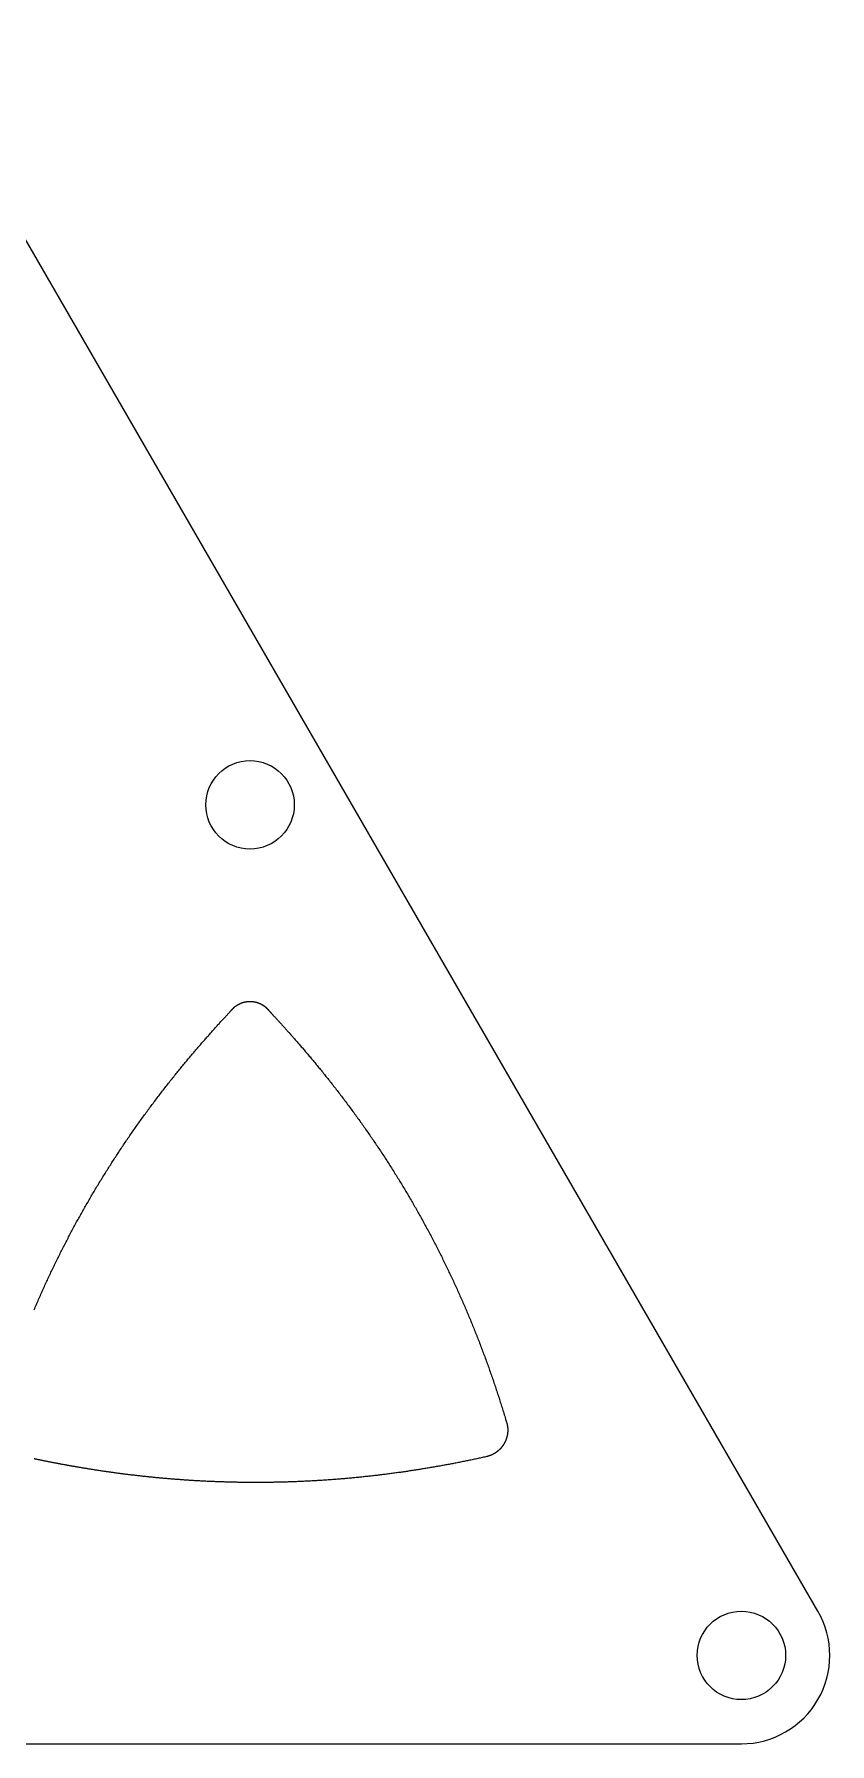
# Model space of a CAD drawing. Extents: x -3 to 136, y 0 to 121.
# Drawn here: x 109.3 to 136.3, y 0 to 58 of the extents above; entities that cross this region are included whole.
import ezdxf

# ---------------------------------------------------------------- set-up
doc = ezdxf.new("R2010")
doc.units = 0
doc.layers.get('0').update_dxf_attribs({"linetype": 'CONTINUOUS'})

msp = doc.modelspace()

# ---------------------------------------------------------------- linework, layer by layer
msp.add_lwpolyline([(69.26408, 119.9689, 0.57735027), (64.06792, 119.9689), (-2.59808, 4.5, 0.57735027), (0, 0), (133.332, 0, 0.57735027), (135.93008, 4.5)], format="xyb", close=True)
for points in [[(116.053, 24.9157, 0), (116.055, 24.9185, 0), (116.057, 24.9213, 0), (116.06, 24.924, 0), (116.062, 24.9268, 0), (116.064, 24.9295, 0), (116.067, 24.9322, 0), (116.069, 24.935, 0), (116.072, 24.9376, 0), (116.074, 24.9403, 0), (116.077, 24.943, 0), (116.079, 24.9457, 0), (116.081, 24.9483, 0), (116.084, 24.9509, 0), (116.086, 24.9536, 0), (116.089, 24.9562, 0), (116.092, 24.9588, 0), (116.094, 24.9614, 0), (116.097, 24.9639, 0), (116.099, 24.9665, 0), (116.102, 24.969, 0), (116.104, 24.9716, 0), (116.107, 24.9741, 0), (116.11, 24.9766, 0), (116.112, 24.9791, 0), (116.115, 24.9816, 0), (116.118, 24.9841, 0), (116.12, 24.9865, 0), (116.123, 24.989, 0), (116.126, 24.9914, 0), (116.128, 24.9938, 0), (116.131, 24.9962, 0), (116.134, 24.9986, 0), (116.136, 25.001, 0), (116.139, 25.0034, 0), (116.142, 25.0057, 0), (116.145, 25.0081, 0), (116.148, 25.0104, 0), (116.15, 25.0127, 0), (116.153, 25.015, 0), (116.156, 25.0173, 0), (116.159, 25.0196, 0), (116.162, 25.0219, 0), (116.164, 25.0241, 0), (116.167, 25.0263, 0), (116.17, 25.0286, 0), (116.173, 25.0308, 0), (116.176, 25.033, 0), (116.179, 25.0352, 0), (116.182, 25.0373, 0), (116.185, 25.0395, 0), (116.188, 25.0416, 0), (116.191, 25.0438, 0), (116.194, 25.0459, 0), (116.197, 25.048, 0), (116.199, 25.0501, 0), (116.202, 25.0521, 0), (116.205, 25.0542, 0), (116.208, 25.0562, 0), (116.211, 25.0583, 0), (116.215, 25.0603, 0), (116.218, 25.0623, 0), (116.221, 25.0643, 0), (116.224, 25.0663, 0), (116.227, 25.0682, 0), (116.23, 25.0702, 0), (116.233, 25.0721, 0), (116.236, 25.074, 0), (116.239, 25.0759, 0), (116.242, 25.0778, 0), (116.245, 25.0797, 0), (116.248, 25.0816, 0), (116.252, 25.0834, 0), (116.255, 25.0853, 0), (116.258, 25.0871, 0), (116.261, 25.0889, 0), (116.264, 25.0907, 0), (116.267, 25.0924, 0), (116.27, 25.0942, 0), (116.274, 25.096, 0), (116.277, 25.0977, 0), (116.28, 25.0994, 0), (116.283, 25.1011, 0), (116.286, 25.1028, 0), (116.29, 25.1045, 0), (116.293, 25.1061, 0), (116.296, 25.1078, 0), (116.299, 25.1094, 0), (116.303, 25.111, 0), (116.306, 25.1126, 0), (116.309, 25.1142, 0), (116.312, 25.1158, 0), (116.316, 25.1173, 0), (116.319, 25.1188, 0), (116.322, 25.1204, 0), (116.326, 25.1219, 0), (116.329, 25.1234, 0), (116.332, 25.1249, 0), (116.336, 25.1263, 0), (116.339, 25.1278, 0), (116.342, 25.1292, 0), (116.346, 25.1306, 0), (116.349, 25.132, 0), (116.352, 25.1334, 0), (116.356, 25.1348, 0), (116.359, 25.1362, 0), (116.362, 25.1375, 0), (116.366, 25.1388, 0), (116.369, 25.1401, 0), (116.373, 25.1414, 0), (116.376, 25.1427, 0), (116.379, 25.144, 0), (116.383, 25.1452, 0), (116.386, 25.1465, 0), (116.39, 25.1477, 0), (116.393, 25.1489, 0), (116.396, 25.1501, 0), (116.4, 25.1513, 0), (116.403, 25.1525, 0), (116.407, 25.1536, 0), (116.41, 25.1547, 0), (116.414, 25.1558, 0), (116.417, 25.1569, 0), (116.421, 25.158, 0), (116.424, 25.1591, 0), (116.428, 25.1602, 0), (116.431, 25.1612, 0), (116.435, 25.1622, 0), (116.438, 25.1632, 0), (116.442, 25.1642, 0), (116.445, 25.1652, 0), (116.449, 25.1662, 0), (116.452, 25.1671, 0), (116.456, 25.168, 0), (116.459, 25.169, 0), (116.463, 25.1699, 0), (116.466, 25.1707, 0), (116.47, 25.1716, 0), (116.473, 25.1725, 0), (116.477, 25.1733, 0), (116.48, 25.1741, 0), (116.484, 25.1749, 0), (116.487, 25.1757, 0), (116.491, 25.1765, 0), (116.495, 25.1772, 0), (116.498, 25.178, 0), (116.502, 25.1787, 0), (116.505, 25.1794, 0), (116.509, 25.1801, 0), (116.512, 25.1808, 0), (116.516, 25.1815, 0), (116.52, 25.1821, 0), (116.523, 25.1827, 0), (116.527, 25.1834, 0), (116.53, 25.184, 0), (116.534, 25.1845, 0), (116.537, 25.1851, 0), (116.541, 25.1857, 0), (116.545, 25.1862, 0), (116.548, 25.1867, 0), (116.552, 25.1872, 0), (116.555, 25.1877, 0), (116.559, 25.1882, 0), (116.563, 25.1886, 0), (116.566, 25.1891, 0), (116.57, 25.1895, 0), (116.573, 25.1899, 0), (116.577, 25.1903, 0), (116.581, 25.1907, 0), (116.584, 25.1911, 0), (116.588, 25.1914, 0), (116.591, 25.1917, 0), (116.595, 25.1921, 0), (116.599, 25.1924, 0), (116.602, 25.1926, 0), (116.606, 25.1929, 0), (116.61, 25.1932, 0), (116.613, 25.1934, 0), (116.617, 25.1936, 0), (116.62, 25.1938, 0), (116.624, 25.194, 0), (116.628, 25.1942, 0), (116.631, 25.1943, 0), (116.635, 25.1945, 0), (116.639, 25.1946, 0), (116.642, 25.1947, 0), (116.646, 25.1948, 0), (116.649, 25.1949, 0), (116.653, 25.195, 0), (116.657, 25.195, 0), (116.66, 25.195, 0), (116.664, 25.195, 0), (116.668, 25.195, 0), (116.671, 25.195, 0), (116.675, 25.195, 0), (116.678, 25.1949, 0), (116.682, 25.1949, 0), (116.686, 25.1948, 0), (116.689, 25.1947, 0), (116.693, 25.1946, 0), (116.697, 25.1945, 0), (116.7, 25.1943, 0), (116.704, 25.1942, 0), (116.708, 25.194, 0), (116.711, 25.1938, 0), (116.715, 25.1936, 0), (116.718, 25.1934, 0), (116.722, 25.1931, 0), (116.726, 25.1929, 0), (116.729, 25.1926, 0), (116.733, 25.1923, 0), (116.737, 25.192, 0), (116.74, 25.1917, 0), (116.744, 25.1913, 0), (116.747, 25.191, 0), (116.751, 25.1906, 0), (116.755, 25.1902, 0), (116.758, 25.1898, 0), (116.762, 25.1894, 0), (116.765, 25.189, 0), (116.769, 25.1886, 0), (116.773, 25.1881, 0), (116.776, 25.1876, 0), (116.78, 25.1871, 0), (116.784, 25.1866, 0), (116.787, 25.1861, 0), (116.791, 25.1855, 0), (116.794, 25.185, 0), (116.798, 25.1844, 0), (116.801, 25.1838, 0), (116.805, 25.1832, 0), (116.809, 25.1826, 0), (116.812, 25.182, 0), (116.816, 25.1813, 0), (116.819, 25.1807, 0), (116.823, 25.18, 0), (116.827, 25.1793, 0), (116.83, 25.1786, 0), (116.834, 25.1778, 0), (116.837, 25.1771, 0), (116.841, 25.1763, 0), (116.844, 25.1755, 0), (116.848, 25.1748, 0), (116.851, 25.1739, 0), (116.855, 25.1731, 0), (116.858, 25.1723, 0), (116.862, 25.1714, 0), (116.865, 25.1706, 0), (116.869, 25.1697, 0), (116.873, 25.1688, 0), (116.876, 25.1679, 0), (116.88, 25.1669, 0), (116.883, 25.166, 0), (116.887, 25.165, 0), (116.89, 25.164, 0), (116.894, 25.1631, 0), (116.897, 25.162, 0), (116.9, 25.161, 0), (116.904, 25.16, 0), (116.907, 25.1589, 0), (116.911, 25.1579, 0), (116.914, 25.1568, 0), (116.918, 25.1557, 0), (116.921, 25.1546, 0), (116.925, 25.1534, 0), (116.928, 25.1523, 0), (116.932, 25.1511, 0), (116.935, 25.1499, 0), (116.938, 25.1487, 0), (116.942, 25.1475, 0), (116.945, 25.1463, 0), (116.949, 25.1451, 0), (116.952, 25.1438, 0), (116.955, 25.1426, 0), (116.959, 25.1413, 0), (116.962, 25.14, 0), (116.966, 25.1387, 0), (116.969, 25.1373, 0), (116.972, 25.136, 0), (116.976, 25.1346, 0), (116.979, 25.1332, 0), (116.982, 25.1319, 0), (116.986, 25.1305, 0), (116.989, 25.129, 0), (116.992, 25.1276, 0), (116.996, 25.1261, 0), (116.999, 25.1247, 0), (117.002, 25.1232, 0), (117.006, 25.1217, 0), (117.009, 25.1202, 0), (117.012, 25.1187, 0), (117.016, 25.1171, 0), (117.019, 25.1156, 0), (117.022, 25.114, 0), (117.025, 25.1124, 0), (117.029, 25.1108, 0), (117.032, 25.1092, 0), (117.035, 25.1076, 0), (117.038, 25.1059, 0), (117.042, 25.1043, 0), (117.045, 25.1026, 0), (117.048, 25.1009, 0), (117.051, 25.0992, 0), (117.055, 25.0975, 0), (117.058, 25.0957, 0), (117.061, 25.094, 0), (117.064, 25.0922, 0), (117.067, 25.0904, 0), (117.07, 25.0886, 0), (117.074, 25.0868, 0), (117.077, 25.085, 0), (117.08, 25.0832, 0), (117.083, 25.0813, 0), (117.086, 25.0795, 0), (117.089, 25.0776, 0), (117.092, 25.0757, 0), (117.095, 25.0738, 0), (117.099, 25.0719, 0), (117.102, 25.0699, 0), (117.105, 25.068, 0), (117.108, 25.066, 0), (117.111, 25.0641, 0), (117.114, 25.0621, 0), (117.117, 25.0601, 0), (117.12, 25.0581, 0), (117.123, 25.056, 0), (117.126, 25.054, 0), (117.129, 25.0519, 0), (117.132, 25.0499, 0), (117.135, 25.0478, 0), (117.138, 25.0457, 0), (117.141, 25.0436, 0), (117.144, 25.0414, 0), (117.147, 25.0393, 0), (117.149, 25.0371, 0), (117.152, 25.035, 0), (117.155, 25.0328, 0), (117.158, 25.0306, 0), (117.161, 25.0284, 0), (117.164, 25.0262, 0), (117.167, 25.0239, 0), (117.17, 25.0217, 0), (117.172, 25.0194, 0), (117.175, 25.0172, 0), (117.178, 25.0149, 0), (117.181, 25.0126, 0), (117.184, 25.0103, 0), (117.186, 25.0079, 0), (117.189, 25.0056, 0), (117.192, 25.0033, 0), (117.195, 25.0009, 0), (117.197, 24.9985, 0), (117.2, 24.9961, 0), (117.203, 24.9937, 0), (117.206, 24.9913, 0), (117.208, 24.9889, 0), (117.211, 24.9864, 0), (117.214, 24.984, 0), (117.216, 24.9815, 0), (117.219, 24.979, 0), (117.221, 24.9765, 0), (117.224, 24.974, 0), (117.227, 24.9715, 0), (117.229, 24.969, 0), (117.232, 24.9664, 0), (117.234, 24.9639, 0), (117.237, 24.9613, 0), (117.24, 24.9587, 0), (117.242, 24.9561, 0), (117.245, 24.9535, 0), (117.247, 24.9509, 0), (117.25, 24.9483, 0), (117.252, 24.9456, 0), (117.255, 24.943, 0), (117.257, 24.9403, 0), (117.259, 24.9376, 0), (117.262, 24.9349, 0), (117.264, 24.9322, 0), (117.267, 24.9295, 0), (117.269, 24.9268, 0), (117.271, 24.924, 0), (117.274, 24.9213, 0), (117.276, 24.9185, 0), (117.278, 24.9157, 0)], [(109.342, 14.727, 0), (109.361, 14.7712, 0), (109.38, 14.8154, 0), (109.399, 14.8596, 0), (109.418, 14.9037, 0), (109.437, 14.9479, 0), (109.456, 14.992, 0), (109.475, 15.0361, 0), (109.495, 15.0802, 0), (109.514, 15.1243, 0), (109.533, 15.1684, 0), (109.553, 15.2125, 0), (109.572, 15.2565, 0), (109.592, 15.3006, 0), (109.612, 15.3446, 0), (109.632, 15.3886, 0), (109.651, 15.4326, 0), (109.671, 15.4765, 0), (109.691, 15.5204, 0), (109.711, 15.5643, 0), (109.731, 15.6081, 0), (109.751, 15.6518, 0), (109.772, 15.6956, 0), (109.792, 15.7393, 0), (109.812, 15.7829, 0), (109.833, 15.8265, 0), (109.853, 15.8701, 0), (109.873, 15.9137, 0), (109.894, 15.9572, 0), (109.914, 16.0006, 0), (109.935, 16.0441, 0), (109.956, 16.0875, 0), (109.977, 16.1308, 0), (109.997, 16.1741, 0), (110.018, 16.2174, 0), (110.039, 16.2606, 0), (110.06, 16.3038, 0), (110.081, 16.347, 0), (110.102, 16.3901, 0), (110.123, 16.4332, 0), (110.145, 16.4763, 0), (110.166, 16.5193, 0), (110.187, 16.5623, 0), (110.209, 16.6052, 0), (110.23, 16.6481, 0), (110.252, 16.691, 0), (110.273, 16.7338, 0), (110.295, 16.7766, 0), (110.316, 16.8194, 0), (110.338, 16.8621, 0), (110.36, 16.9048, 0), (110.382, 16.9474, 0), (110.404, 16.99, 0), (110.426, 17.0326, 0), (110.448, 17.0752, 0), (110.47, 17.1177, 0), (110.492, 17.1601, 0), (110.514, 17.2025, 0), (110.536, 17.2449, 0), (110.559, 17.2873, 0), (110.581, 17.3296, 0), (110.604, 17.3719, 0), (110.626, 17.4141, 0), (110.649, 17.4563, 0), (110.671, 17.4985, 0), (110.694, 17.5406, 0), (110.717, 17.5827, 0), (110.739, 17.6248, 0), (110.762, 17.6668, 0), (110.785, 17.7088, 0), (110.808, 17.7508, 0), (110.831, 17.7927, 0), (110.854, 17.8346, 0), (110.877, 17.8764, 0), (110.901, 17.9182, 0), (110.924, 17.96, 0), (110.947, 18.0018, 0), (110.971, 18.0435, 0), (110.994, 18.0851, 0), (111.018, 18.1268, 0), (111.041, 18.1684, 0), (111.065, 18.2099, 0), (111.088, 18.2515, 0), (111.112, 18.2929, 0), (111.136, 18.3344, 0), (111.16, 18.3758, 0), (111.184, 18.4172, 0), (111.208, 18.4586, 0), (111.232, 18.4999, 0), (111.256, 18.5412, 0), (111.28, 18.5824, 0), (111.304, 18.6236, 0), (111.328, 18.6648, 0), (111.353, 18.7059, 0), (111.377, 18.747, 0), (111.401, 18.7881, 0), (111.426, 18.8291, 0), (111.45, 18.8701, 0), (111.475, 18.9111, 0), (111.5, 18.952, 0), (111.524, 18.9929, 0), (111.549, 19.0338, 0), (111.574, 19.0746, 0), (111.599, 19.1154, 0), (111.624, 19.1562, 0), (111.649, 19.1969, 0), (111.674, 19.2376, 0), (111.699, 19.2782, 0), (111.724, 19.3188, 0), (111.75, 19.3594, 0), (111.775, 19.4, 0), (111.8, 19.4405, 0), (111.826, 19.481, 0), (111.851, 19.5214, 0), (111.877, 19.5618, 0), (111.903, 19.6022, 0), (111.928, 19.6426, 0), (111.954, 19.6829, 0), (111.98, 19.7232, 0), (112.006, 19.7634, 0), (112.032, 19.8036, 0), (112.058, 19.8438, 0), (112.084, 19.8839, 0), (112.11, 19.924, 0), (112.136, 19.9641, 0), (112.162, 20.0042, 0), (112.188, 20.0442, 0), (112.215, 20.0841, 0), (112.241, 20.1241, 0), (112.268, 20.164, 0), (112.294, 20.2039, 0), (112.321, 20.2437, 0), (112.347, 20.2835, 0), (112.374, 20.3233, 0), (112.401, 20.363, 0), (112.428, 20.4027, 0), (112.454, 20.4424, 0), (112.481, 20.4821, 0), (112.508, 20.5217, 0), (112.535, 20.5612, 0), (112.563, 20.6008, 0), (112.59, 20.6403, 0), (112.617, 20.6798, 0), (112.644, 20.7192, 0), (112.672, 20.7586, 0), (112.699, 20.798, 0), (112.727, 20.8374, 0), (112.754, 20.8767, 0), (112.782, 20.916, 0), (112.809, 20.9552, 0), (112.837, 20.9944, 0), (112.865, 21.0336, 0), (112.893, 21.0728, 0), (112.921, 21.1119, 0), (112.949, 21.151, 0), (112.977, 21.19, 0), (113.005, 21.229, 0), (113.033, 21.268, 0), (113.061, 21.307, 0), (113.089, 21.3459, 0), (113.118, 21.3848, 0), (113.146, 21.4237, 0), (113.174, 21.4625, 0), (113.203, 21.5013, 0), (113.231, 21.5401, 0), (113.26, 21.5788, 0), (113.289, 21.6175, 0), (113.318, 21.6562, 0), (113.346, 21.6948, 0), (113.375, 21.7334, 0), (113.404, 21.772, 0), (113.433, 21.8105, 0), (113.462, 21.849, 0), (113.491, 21.8875, 0), (113.52, 21.926, 0), (113.55, 21.9644, 0), (113.579, 22.0028, 0), (113.608, 22.0411, 0), (113.638, 22.0795, 0), (113.667, 22.1177, 0), (113.697, 22.156, 0), (113.726, 22.1942, 0), (113.756, 22.2324, 0), (113.786, 22.2706, 0), (113.815, 22.3087, 0), (113.845, 22.3465, 0), (113.875, 22.384, 0), (113.904, 22.4213, 0), (113.933, 22.4583, 0), (113.962, 22.4951, 0), (113.991, 22.5316, 0), (114.02, 22.5679, 0), (114.049, 22.6039, 0), (114.077, 22.6397, 0), (114.106, 22.6753, 0), (114.134, 22.7106, 0), (114.162, 22.7456, 0), (114.191, 22.7805, 0), (114.219, 22.8151, 0), (114.246, 22.8494, 0), (114.274, 22.8836, 0), (114.302, 22.9175, 0), (114.329, 22.9512, 0), (114.357, 22.9846, 0), (114.384, 23.0179, 0), (114.411, 23.0509, 0), (114.439, 23.0837, 0), (114.466, 23.1163, 0), (114.492, 23.1487, 0), (114.519, 23.1809, 0), (114.546, 23.2128, 0), (114.572, 23.2446, 0), (114.599, 23.2762, 0), (114.625, 23.3075, 0), (114.651, 23.3387, 0), (114.678, 23.3696, 0), (114.704, 23.4004, 0), (114.73, 23.431, 0), (114.755, 23.4614, 0), (114.781, 23.4916, 0), (114.807, 23.5216, 0), (114.832, 23.5514, 0), (114.858, 23.581, 0), (114.883, 23.6105, 0), (114.908, 23.6398, 0), (114.934, 23.6689, 0), (114.959, 23.6979, 0), (114.984, 23.7266, 0), (115.008, 23.7552, 0), (115.033, 23.7837, 0), (115.058, 23.8119, 0), (115.082, 23.84, 0), (115.107, 23.868, 0), (115.131, 23.8958, 0), (115.156, 23.9234, 0), (115.18, 23.9509, 0), (115.204, 23.9782, 0), (115.228, 24.0054, 0), (115.252, 24.0324, 0), (115.276, 24.0593, 0), (115.3, 24.0861, 0), (115.323, 24.1127, 0), (115.347, 24.1392, 0), (115.371, 24.1655, 0), (115.394, 24.1917, 0), (115.418, 24.2178, 0), (115.441, 24.2437, 0), (115.464, 24.2695, 0), (115.487, 24.2952, 0), (115.51, 24.3207, 0), (115.533, 24.3462, 0), (115.556, 24.3715, 0), (115.579, 24.3967, 0), (115.602, 24.4218, 0), (115.625, 24.4468, 0), (115.647, 24.4716, 0), (115.67, 24.4964, 0), (115.692, 24.521, 0), (115.715, 24.5456, 0), (115.737, 24.57, 0), (115.759, 24.5942, 0), (115.781, 24.6177, 0), (115.802, 24.6405, 0), (115.822, 24.6627, 0), (115.842, 24.6843, 0), (115.861, 24.7051, 0), (115.879, 24.7251, 0), (115.897, 24.7444, 0), (115.914, 24.7628, 0), (115.93, 24.7804, 0), (115.945, 24.7972, 0), (115.96, 24.813, 0), (115.974, 24.8279, 0), (115.986, 24.8419, 0), (115.998, 24.8549, 0), (116.009, 24.8669, 0), (116.019, 24.8778, 0), (116.028, 24.8876, 0), (116.036, 24.8964, 0), (116.042, 24.904, 0), (116.048, 24.9105, 0), (116.053, 24.9157, 0)], [(117.278, 24.9157, 0), (117.281, 24.9127, 0), (117.284, 24.9093, 0), (117.287, 24.9055, 0), (117.291, 24.9014, 0), (117.295, 24.8969, 0), (117.299, 24.892, 0), (117.304, 24.8868, 0), (117.309, 24.8812, 0), (117.314, 24.8753, 0), (117.32, 24.869, 0), (117.326, 24.8624, 0), (117.333, 24.8554, 0), (117.339, 24.8481, 0), (117.346, 24.8405, 0), (117.354, 24.8324, 0), (117.361, 24.8241, 0), (117.37, 24.8154, 0), (117.378, 24.8063, 0), (117.387, 24.7969, 0), (117.396, 24.7872, 0), (117.405, 24.7771, 0), (117.415, 24.7667, 0), (117.424, 24.756, 0), (117.435, 24.7449, 0), (117.445, 24.7335, 0), (117.456, 24.7218, 0), (117.467, 24.7097, 0), (117.479, 24.6973, 0), (117.49, 24.6846, 0), (117.503, 24.6715, 0), (117.515, 24.6581, 0), (117.527, 24.6444, 0), (117.54, 24.6304, 0), (117.554, 24.616, 0), (117.567, 24.6014, 0), (117.581, 24.5864, 0), (117.595, 24.5711, 0), (117.609, 24.5554, 0), (117.624, 24.5395, 0), (117.639, 24.5233, 0), (117.654, 24.5067, 0), (117.669, 24.4898, 0), (117.685, 24.4726, 0), (117.701, 24.4551, 0), (117.717, 24.4373, 0), (117.733, 24.4192, 0), (117.75, 24.4008, 0), (117.767, 24.3821, 0), (117.784, 24.3631, 0), (117.802, 24.3438, 0), (117.819, 24.3242, 0), (117.837, 24.3042, 0), (117.855, 24.284, 0), (117.874, 24.2635, 0), (117.892, 24.2427, 0), (117.911, 24.2216, 0), (117.93, 24.2002, 0), (117.95, 24.1786, 0), (117.969, 24.1566, 0), (117.989, 24.1344, 0), (118.009, 24.1118, 0), (118.029, 24.089, 0), (118.05, 24.0659, 0), (118.071, 24.0425, 0), (118.091, 24.0188, 0), (118.113, 23.9949, 0), (118.134, 23.9706, 0), (118.155, 23.9461, 0), (118.177, 23.9214, 0), (118.199, 23.8963, 0), (118.221, 23.871, 0), (118.243, 23.8454, 0), (118.266, 23.8195, 0), (118.289, 23.7934, 0), (118.312, 23.7669, 0), (118.335, 23.7403, 0), (118.358, 23.7133, 0), (118.381, 23.6861, 0), (118.405, 23.6587, 0), (118.429, 23.6309, 0), (118.453, 23.6029, 0), (118.477, 23.5747, 0), (118.501, 23.5462, 0), (118.526, 23.5174, 0), (118.55, 23.4884, 0), (118.575, 23.4591, 0), (118.6, 23.4296, 0), (118.625, 23.3998, 0), (118.651, 23.3698, 0), (118.676, 23.3395, 0), (118.702, 23.309, 0), (118.728, 23.2782, 0), (118.754, 23.2472, 0), (118.78, 23.216, 0), (118.806, 23.1845, 0), (118.832, 23.1527, 0), (118.859, 23.1207, 0), (118.885, 23.0885, 0), (118.912, 23.0561, 0), (118.939, 23.0234, 0), (118.966, 22.9905, 0), (118.993, 22.9573, 0), (119.021, 22.9239, 0), (119.048, 22.8903, 0), (119.076, 22.8565, 0), (119.103, 22.8224, 0), (119.131, 22.7881, 0), (119.159, 22.7536, 0), (119.187, 22.7188, 0), (119.215, 22.6838, 0), (119.243, 22.6487, 0), (119.272, 22.6132, 0), (119.3, 22.5776, 0), (119.328, 22.5418, 0), (119.357, 22.5057, 0), (119.386, 22.4694, 0), (119.415, 22.4329, 0), (119.444, 22.3962, 0), (119.473, 22.3593, 0), (119.502, 22.3222, 0), (119.531, 22.2849, 0), (119.56, 22.2473, 0), (119.589, 22.2096, 0), (119.619, 22.1716, 0), (119.648, 22.1335, 0), (119.678, 22.0951, 0), (119.707, 22.0566, 0), (119.737, 22.0178, 0), (119.767, 21.9789, 0), (119.797, 21.9397, 0), (119.827, 21.9004, 0), (119.856, 21.8609, 0), (119.886, 21.8212, 0), (119.916, 21.7815, 0), (119.946, 21.7418, 0), (119.976, 21.702, 0), (120.006, 21.6623, 0), (120.035, 21.6224, 0), (120.065, 21.5826, 0), (120.094, 21.5427, 0), (120.124, 21.5028, 0), (120.153, 21.4628, 0), (120.182, 21.4228, 0), (120.212, 21.3828, 0), (120.241, 21.3427, 0), (120.27, 21.3026, 0), (120.299, 21.2625, 0), (120.328, 21.2224, 0), (120.357, 21.1822, 0), (120.386, 21.1419, 0), (120.415, 21.1017, 0), (120.443, 21.0614, 0), (120.472, 21.021, 0), (120.501, 20.9807, 0), (120.529, 20.9403, 0), (120.558, 20.8998, 0), (120.586, 20.8594, 0), (120.614, 20.8189, 0), (120.643, 20.7783, 0), (120.671, 20.7378, 0), (120.699, 20.6971, 0), (120.727, 20.6565, 0), (120.755, 20.6158, 0), (120.783, 20.5751, 0), (120.811, 20.5344, 0), (120.839, 20.4936, 0), (120.867, 20.4528, 0), (120.895, 20.4119, 0), (120.922, 20.371, 0), (120.95, 20.3301, 0), (120.977, 20.2892, 0), (121.005, 20.2482, 0), (121.032, 20.2071, 0), (121.06, 20.1661, 0), (121.087, 20.125, 0), (121.114, 20.0839, 0), (121.141, 20.0427, 0), (121.168, 20.0015, 0), (121.195, 19.9603, 0), (121.222, 19.919, 0), (121.249, 19.8777, 0), (121.276, 19.8363, 0), (121.303, 19.795, 0), (121.33, 19.7536, 0), (121.356, 19.7121, 0), (121.383, 19.6706, 0), (121.409, 19.6291, 0), (121.436, 19.5875, 0), (121.462, 19.546, 0), (121.489, 19.5043, 0), (121.515, 19.4627, 0), (121.541, 19.421, 0), (121.567, 19.3792, 0), (121.593, 19.3375, 0), (121.619, 19.2957, 0), (121.645, 19.2538, 0), (121.671, 19.212, 0), (121.697, 19.17, 0), (121.723, 19.1281, 0), (121.749, 19.0861, 0), (121.774, 19.0441, 0), (121.8, 19.002, 0), (121.825, 18.96, 0), (121.851, 18.9178, 0), (121.876, 18.8757, 0), (121.902, 18.8335, 0), (121.927, 18.7912, 0), (121.952, 18.749, 0), (121.977, 18.7067, 0), (122.002, 18.6643, 0), (122.027, 18.6219, 0), (122.052, 18.5795, 0), (122.077, 18.5371, 0), (122.102, 18.4946, 0), (122.127, 18.452, 0), (122.152, 18.4095, 0), (122.176, 18.3669, 0), (122.201, 18.3243, 0), (122.225, 18.2816, 0), (122.25, 18.2389, 0), (122.274, 18.1961, 0), (122.299, 18.1533, 0), (122.323, 18.1105, 0), (122.347, 18.0677, 0), (122.371, 18.0248, 0), (122.395, 17.9819, 0), (122.42, 17.9389, 0), (122.443, 17.8959, 0), (122.467, 17.8529, 0), (122.491, 17.8098, 0), (122.515, 17.7667, 0), (122.539, 17.7235, 0), (122.562, 17.6803, 0), (122.586, 17.6371, 0), (122.61, 17.5938, 0), (122.633, 17.5505, 0), (122.656, 17.5072, 0), (122.68, 17.4638, 0), (122.703, 17.4204, 0), (122.726, 17.377, 0), (122.749, 17.3335, 0), (122.773, 17.29, 0), (122.796, 17.2464, 0), (122.819, 17.2028, 0), (122.841, 17.1592, 0), (122.864, 17.1155, 0), (122.887, 17.0718, 0), (122.91, 17.0281, 0), (122.932, 16.9843, 0), (122.955, 16.9405, 0), (122.978, 16.8966, 0), (123, 16.8527, 0), (123.023, 16.8088, 0), (123.045, 16.7648, 0), (123.067, 16.7208, 0), (123.089, 16.6767, 0), (123.112, 16.6327, 0), (123.134, 16.5885, 0), (123.156, 16.5444, 0), (123.178, 16.5002, 0), (123.2, 16.4559, 0), (123.221, 16.4117, 0), (123.243, 16.3673, 0), (123.265, 16.323, 0), (123.287, 16.2786, 0), (123.308, 16.2342, 0), (123.33, 16.1897, 0), (123.351, 16.1452, 0), (123.373, 16.1007, 0), (123.394, 16.0561, 0), (123.415, 16.0115, 0), (123.437, 15.9668, 0), (123.458, 15.9221, 0), (123.479, 15.8774, 0), (123.5, 15.8326, 0), (123.521, 15.7878, 0), (123.542, 15.7429, 0), (123.563, 15.6981, 0), (123.584, 15.6531, 0), (123.604, 15.6082, 0), (123.625, 15.5632, 0), (123.646, 15.5181, 0), (123.666, 15.473, 0), (123.687, 15.4279, 0), (123.707, 15.3828, 0), (123.727, 15.3376, 0), (123.748, 15.2923, 0), (123.768, 15.2471, 0), (123.788, 15.2018, 0), (123.808, 15.1566, 0), (123.828, 15.1112, 0), (123.848, 15.0659, 0), (123.868, 15.0206, 0), (123.888, 14.9752, 0), (123.908, 14.9298, 0), (123.927, 14.8844, 0), (123.947, 14.839, 0), (123.967, 14.7935, 0), (123.986, 14.748, 0), (124.005, 14.7025, 0), (124.025, 14.657, 0), (124.044, 14.6115, 0), (124.063, 14.5659, 0), (124.082, 14.5203, 0), (124.101, 14.4747, 0), (124.12, 14.429, 0), (124.139, 14.3834, 0), (124.158, 14.3377, 0), (124.177, 14.292, 0), (124.196, 14.2462, 0), (124.214, 14.2005, 0), (124.233, 14.1547, 0), (124.252, 14.1089, 0), (124.27, 14.063, 0), (124.288, 14.0171, 0), (124.307, 13.9713, 0), (124.325, 13.9253, 0), (124.343, 13.8794, 0), (124.361, 13.8334, 0), (124.379, 13.7874, 0), (124.397, 13.7414, 0), (124.415, 13.6953, 0), (124.433, 13.6493, 0), (124.451, 13.6031, 0), (124.469, 13.557, 0), (124.487, 13.5108, 0), (124.504, 13.4647, 0), (124.522, 13.4184, 0), (124.539, 13.3722, 0), (124.557, 13.3259, 0), (124.574, 13.2796, 0), (124.591, 13.2333, 0), (124.609, 13.1869, 0), (124.626, 13.1405, 0), (124.643, 13.0941, 0), (124.66, 13.0476, 0), (124.677, 13.0011, 0), (124.694, 12.9546, 0), (124.711, 12.9081, 0), (124.727, 12.8615, 0), (124.744, 12.8149, 0), (124.761, 12.7682, 0), (124.777, 12.7216, 0), (124.794, 12.6749, 0), (124.81, 12.6281, 0), (124.827, 12.5814, 0), (124.843, 12.5346, 0), (124.86, 12.4877, 0), (124.876, 12.4409, 0), (124.892, 12.394, 0), (124.908, 12.3471, 0), (124.924, 12.3001, 0), (124.94, 12.2531, 0), (124.956, 12.2061, 0), (124.972, 12.159, 0), (124.988, 12.1119, 0), (125.004, 12.0648, 0), (125.019, 12.0176, 0), (125.035, 11.9704, 0), (125.05, 11.9232, 0), (125.066, 11.8762, 0), (125.081, 11.8293, 0), (125.096, 11.7826, 0), (125.112, 11.7359, 0), (125.127, 11.6893, 0), (125.142, 11.6427, 0), (125.156, 11.596, 0), (125.171, 11.5493, 0), (125.186, 11.5024, 0), (125.201, 11.4554, 0), (125.216, 11.4082, 0), (125.231, 11.3607, 0), (125.245, 11.313, 0), (125.26, 11.265, 0), (125.275, 11.2166, 0), (125.29, 11.1678, 0), (125.305, 11.1186, 0), (125.32, 11.0689, 0), (125.335, 11.0215, 0), (125.347, 10.98, 0), (125.358, 10.9451, 0), (125.366, 10.9173, 0), (125.372, 10.8972, 0)], [(125.372, 10.8972, 0), (125.373, 10.8935, 0), (125.374, 10.8898, 0), (125.375, 10.886, 0), (125.376, 10.8823, 0), (125.377, 10.8786, 0), (125.379, 10.8748, 0), (125.38, 10.8711, 0), (125.381, 10.8673, 0), (125.382, 10.8635, 0), (125.382, 10.8598, 0), (125.383, 10.856, 0), (125.384, 10.8522, 0), (125.385, 10.8484, 0), (125.386, 10.8446, 0), (125.387, 10.8409, 0), (125.388, 10.8371, 0), (125.389, 10.8333, 0), (125.39, 10.8295, 0), (125.39, 10.8257, 0), (125.391, 10.8218, 0), (125.392, 10.818, 0), (125.393, 10.8142, 0), (125.393, 10.8104, 0), (125.394, 10.8066, 0), (125.395, 10.8028, 0), (125.395, 10.7989, 0), (125.396, 10.7951, 0), (125.397, 10.7913, 0), (125.397, 10.7874, 0), (125.398, 10.7836, 0), (125.399, 10.7797, 0), (125.399, 10.7759, 0), (125.4, 10.772, 0), (125.4, 10.7682, 0), (125.401, 10.7643, 0), (125.401, 10.7605, 0), (125.402, 10.7566, 0), (125.402, 10.7527, 0), (125.403, 10.7489, 0), (125.403, 10.745, 0), (125.404, 10.7411, 0), (125.404, 10.7373, 0), (125.404, 10.7334, 0), (125.405, 10.7295, 0), (125.405, 10.7257, 0), (125.405, 10.7218, 0), (125.406, 10.7179, 0), (125.406, 10.714, 0), (125.406, 10.7101, 0), (125.407, 10.7062, 0), (125.407, 10.7024, 0), (125.407, 10.6985, 0), (125.407, 10.6946, 0), (125.407, 10.6907, 0), (125.408, 10.6868, 0), (125.408, 10.6829, 0), (125.408, 10.679, 0), (125.408, 10.6751, 0), (125.408, 10.6712, 0), (125.408, 10.6673, 0), (125.408, 10.6635, 0), (125.408, 10.6596, 0), (125.408, 10.6557, 0), (125.408, 10.6518, 0), (125.408, 10.6479, 0), (125.408, 10.644, 0), (125.408, 10.6401, 0), (125.408, 10.6362, 0), (125.408, 10.6323, 0), (125.408, 10.6284, 0), (125.408, 10.6245, 0), (125.408, 10.6206, 0), (125.408, 10.6168, 0), (125.408, 10.6129, 0), (125.408, 10.609, 0), (125.407, 10.6051, 0), (125.407, 10.6012, 0), (125.407, 10.5973, 0), (125.407, 10.5934, 0), (125.406, 10.5896, 0), (125.406, 10.5857, 0), (125.406, 10.5818, 0), (125.406, 10.5779, 0), (125.405, 10.574, 0), (125.405, 10.5702, 0), (125.405, 10.5663, 0), (125.404, 10.5624, 0), (125.404, 10.5585, 0), (125.403, 10.5547, 0), (125.403, 10.5508, 0), (125.403, 10.5469, 0), (125.402, 10.5431, 0), (125.402, 10.5392, 0), (125.401, 10.5353, 0), (125.401, 10.5315, 0), (125.4, 10.5276, 0), (125.4, 10.5238, 0), (125.399, 10.5199, 0), (125.399, 10.516, 0), (125.398, 10.5122, 0), (125.397, 10.5083, 0), (125.397, 10.5045, 0), (125.396, 10.5007, 0), (125.396, 10.4968, 0), (125.395, 10.493, 0), (125.394, 10.4891, 0), (125.394, 10.4853, 0), (125.393, 10.4815, 0), (125.392, 10.4777, 0), (125.391, 10.4738, 0), (125.391, 10.47, 0), (125.39, 10.4662, 0), (125.389, 10.4624, 0), (125.388, 10.4586, 0), (125.387, 10.4548, 0), (125.387, 10.451, 0), (125.386, 10.4472, 0), (125.385, 10.4434, 0), (125.384, 10.4396, 0), (125.383, 10.4358, 0), (125.382, 10.432, 0), (125.381, 10.4282, 0), (125.38, 10.4245, 0), (125.379, 10.4207, 0), (125.378, 10.4169, 0), (125.377, 10.4132, 0), (125.376, 10.4094, 0), (125.375, 10.4057, 0), (125.374, 10.4019, 0), (125.373, 10.3982, 0), (125.372, 10.3944, 0), (125.371, 10.3907, 0), (125.37, 10.387, 0), (125.369, 10.3832, 0), (125.368, 10.3795, 0), (125.366, 10.3758, 0), (125.365, 10.3721, 0), (125.364, 10.3684, 0), (125.363, 10.3647, 0), (125.362, 10.361, 0), (125.36, 10.3573, 0), (125.359, 10.3536, 0), (125.358, 10.35, 0), (125.357, 10.3463, 0), (125.355, 10.3426, 0), (125.354, 10.339, 0), (125.353, 10.3353, 0), (125.351, 10.3317, 0), (125.35, 10.328, 0), (125.349, 10.3244, 0), (125.347, 10.3207, 0), (125.346, 10.3171, 0), (125.345, 10.3135, 0), (125.343, 10.3099, 0), (125.342, 10.3063, 0), (125.34, 10.3027, 0), (125.339, 10.2991, 0), (125.337, 10.2955, 0), (125.336, 10.2919, 0), (125.334, 10.2883, 0), (125.333, 10.2847, 0), (125.331, 10.2812, 0), (125.33, 10.2776, 0), (125.328, 10.2741, 0), (125.326, 10.2705, 0), (125.325, 10.267, 0), (125.323, 10.2634, 0), (125.322, 10.2599, 0), (125.32, 10.2564, 0), (125.318, 10.2529, 0), (125.317, 10.2494, 0), (125.315, 10.2458, 0), (125.313, 10.2424, 0), (125.311, 10.2389, 0), (125.31, 10.2354, 0), (125.308, 10.2319, 0), (125.306, 10.2284, 0), (125.304, 10.225, 0), (125.303, 10.2215, 0), (125.301, 10.2181, 0), (125.299, 10.2146, 0), (125.297, 10.2112, 0), (125.295, 10.2078, 0), (125.294, 10.2044, 0), (125.292, 10.201, 0), (125.29, 10.1976, 0), (125.288, 10.1942, 0), (125.286, 10.1908, 0), (125.284, 10.1874, 0), (125.282, 10.184, 0), (125.28, 10.1807, 0), (125.278, 10.1773, 0), (125.276, 10.174, 0), (125.274, 10.1706, 0), (125.272, 10.1673, 0), (125.27, 10.164, 0), (125.268, 10.1607, 0), (125.266, 10.1573, 0), (125.264, 10.154, 0), (125.262, 10.1508, 0), (125.26, 10.1475, 0), (125.258, 10.1442, 0), (125.255, 10.1409, 0), (125.253, 10.1377, 0), (125.251, 10.1344, 0), (125.249, 10.1312, 0), (125.247, 10.1279, 0), (125.245, 10.1247, 0), (125.242, 10.1215, 0), (125.24, 10.1183, 0), (125.238, 10.1151, 0), (125.236, 10.1119, 0), (125.233, 10.1088, 0), (125.231, 10.1056, 0), (125.229, 10.1024, 0), (125.227, 10.0993, 0), (125.224, 10.0962, 0), (125.222, 10.093, 0), (125.22, 10.0899, 0), (125.217, 10.0868, 0), (125.215, 10.0837, 0), (125.213, 10.0806, 0), (125.21, 10.0775, 0), (125.208, 10.0745, 0), (125.205, 10.0714, 0), (125.203, 10.0684, 0), (125.201, 10.0653, 0), (125.198, 10.0623, 0), (125.196, 10.0593, 0), (125.193, 10.0563, 0), (125.191, 10.0533, 0), (125.188, 10.0503, 0), (125.186, 10.0474, 0), (125.183, 10.0444, 0), (125.181, 10.0414, 0), (125.178, 10.0385, 0), (125.176, 10.0356, 0), (125.173, 10.0326, 0), (125.17, 10.0297, 0), (125.168, 10.0268, 0), (125.165, 10.0239, 0), (125.163, 10.0211, 0), (125.16, 10.0182, 0), (125.157, 10.0154, 0), (125.155, 10.0125, 0), (125.152, 10.0097, 0), (125.149, 10.0069, 0), (125.147, 10.004, 0), (125.144, 10.0012, 0), (125.141, 9.99846, 0), (125.139, 9.99568, 0), (125.136, 9.99291, 0), (125.133, 9.99016, 0), (125.13, 9.98742, 0), (125.128, 9.98469, 0), (125.125, 9.98197, 0), (125.122, 9.97926, 0), (125.119, 9.97656, 0), (125.116, 9.97388, 0), (125.114, 9.97121, 0), (125.111, 9.96854, 0), (125.108, 9.9659, 0), (125.105, 9.96326, 0), (125.102, 9.96063, 0), (125.099, 9.95802, 0), (125.096, 9.95542, 0), (125.094, 9.95283, 0), (125.091, 9.95025, 0), (125.088, 9.94768, 0), (125.085, 9.94513, 0), (125.082, 9.94259, 0), (125.079, 9.94006, 0), (125.076, 9.93754, 0), (125.073, 9.93504, 0), (125.07, 9.93255, 0), (125.067, 9.93007, 0), (125.064, 9.9276, 0), (125.061, 9.92515, 0), (125.058, 9.9227, 0), (125.055, 9.92027, 0), (125.052, 9.91786, 0), (125.049, 9.91545, 0), (125.046, 9.91306, 0), (125.043, 9.91068, 0), (125.04, 9.90832, 0), (125.036, 9.90597, 0), (125.033, 9.90363, 0), (125.03, 9.9013, 0), (125.027, 9.89899, 0), (125.024, 9.89668, 0), (125.021, 9.8944, 0), (125.018, 9.89212, 0), (125.014, 9.88986, 0), (125.011, 9.88761, 0), (125.008, 9.88538, 0), (125.005, 9.88316, 0), (125.002, 9.88095, 0), (124.998, 9.87875, 0), (124.995, 9.87657, 0), (124.992, 9.87441, 0), (124.989, 9.87225, 0), (124.985, 9.87011, 0), (124.982, 9.86799, 0), (124.979, 9.86588, 0), (124.976, 9.86378, 0), (124.972, 9.8617, 0), (124.969, 9.85964, 0), (124.966, 9.85758, 0), (124.962, 9.85555, 0), (124.959, 9.85352, 0), (124.956, 9.85151, 0), (124.952, 9.84952, 0), (124.949, 9.84754, 0), (124.946, 9.84557, 0), (124.942, 9.84362, 0), (124.939, 9.84169, 0), (124.936, 9.83976, 0), (124.932, 9.83786, 0), (124.929, 9.83597, 0), (124.925, 9.83409, 0), (124.922, 9.83223, 0), (124.919, 9.83038, 0), (124.915, 9.82855, 0), (124.912, 9.82673, 0), (124.908, 9.82493, 0), (124.905, 9.82314, 0), (124.901, 9.82137, 0), (124.898, 9.81962, 0), (124.895, 9.81788, 0), (124.891, 9.81615, 0), (124.888, 9.81444, 0), (124.884, 9.81275, 0), (124.881, 9.81107, 0), (124.877, 9.8094, 0), (124.874, 9.80776, 0), (124.87, 9.80612, 0), (124.866, 9.80451, 0), (124.863, 9.80291, 0), (124.859, 9.80132, 0), (124.856, 9.79975, 0), (124.852, 9.7982, 0), (124.849, 9.79666, 0), (124.845, 9.79514, 0), (124.842, 9.79363, 0), (124.838, 9.79214, 0), (124.834, 9.79067, 0), (124.831, 9.78921, 0), (124.827, 9.78777, 0), (124.824, 9.78634, 0), (124.82, 9.78493, 0), (124.816, 9.78354, 0), (124.813, 9.78216, 0), (124.809, 9.7808, 0), (124.805, 9.77945, 0), (124.802, 9.77813, 0), (124.798, 9.77681, 0), (124.795, 9.77552, 0), (124.791, 9.77424, 0), (124.787, 9.77298, 0), (124.784, 9.77173, 0), (124.78, 9.7705, 0), (124.776, 9.76929, 0), (124.772, 9.7681, 0), (124.769, 9.76692, 0), (124.765, 9.76575, 0), (124.761, 9.76461, 0), (124.758, 9.76348, 0), (124.754, 9.76237, 0), (124.75, 9.76128, 0), (124.746, 9.7602, 0), (124.743, 9.75914, 0), (124.739, 9.7581, 0), (124.735, 9.75707, 0), (124.731, 9.75606, 0), (124.728, 9.75507, 0), (124.724, 9.7541, 0), (124.72, 9.75314, 0), (124.716, 9.7522, 0), (124.713, 9.75128, 0), (124.709, 9.75037, 0), (124.705, 9.74949, 0), (124.701, 9.74862, 0), (124.698, 9.74776, 0)], [(124.698, 9.74776, 0), (124.629, 9.73244, 0), (124.589, 9.72374, 0), (124.55, 9.71518, 0), (124.511, 9.70666, 0), (124.472, 9.69815, 0), (124.433, 9.68967, 0), (124.394, 9.68125, 0), (124.355, 9.67287, 0), (124.316, 9.66454, 0), (124.277, 9.65626, 0), (124.238, 9.64802, 0), (124.199, 9.63981, 0), (124.16, 9.63165, 0), (124.121, 9.62353, 0), (124.082, 9.61544, 0), (124.043, 9.60739, 0), (124.004, 9.59938, 0), (123.965, 9.59141, 0), (123.926, 9.58348, 0), (123.886, 9.5756, 0), (123.847, 9.56776, 0), (123.808, 9.55996, 0), (123.769, 9.5522, 0), (123.73, 9.54449, 0), (123.691, 9.53681, 0), (123.652, 9.52918, 0), (123.613, 9.52159, 0), (123.573, 9.51405, 0), (123.534, 9.50654, 0), (123.495, 9.49908, 0), (123.456, 9.49166, 0), (123.417, 9.48428, 0), (123.378, 9.47695, 0), (123.338, 9.46965, 0), (123.299, 9.4624, 0), (123.26, 9.45519, 0), (123.221, 9.44803, 0), (123.182, 9.4409, 0), (123.142, 9.43382, 0), (123.103, 9.42678, 0), (123.064, 9.41978, 0), (123.025, 9.41283, 0), (122.985, 9.40592, 0), (122.946, 9.39904, 0), (122.907, 9.39222, 0), (122.868, 9.38543, 0), (122.828, 9.37869, 0), (122.789, 9.37198, 0), (122.75, 9.36532, 0), (122.71, 9.35871, 0), (122.671, 9.35213, 0), (122.632, 9.3456, 0), (122.592, 9.33911, 0), (122.553, 9.33266, 0), (122.514, 9.32626, 0), (122.474, 9.3199, 0), (122.435, 9.31358, 0), (122.396, 9.30731, 0), (122.356, 9.30108, 0), (122.317, 9.2949, 0), (122.277, 9.28876, 0), (122.238, 9.28266, 0), (122.199, 9.27661, 0), (122.159, 9.2706, 0), (122.12, 9.26464, 0), (122.08, 9.25872, 0), (122.041, 9.25284, 0), (122.002, 9.24701, 0), (121.962, 9.24122, 0), (121.923, 9.23548, 0), (121.884, 9.22978, 0), (121.844, 9.22412, 0), (121.805, 9.21851, 0), (121.765, 9.21295, 0), (121.726, 9.20742, 0), (121.686, 9.20194, 0), (121.647, 9.19651, 0), (121.608, 9.19112, 0), (121.568, 9.18577, 0), (121.529, 9.18047, 0), (121.489, 9.17521, 0), (121.45, 9.17, 0), (121.41, 9.16483, 0), (121.371, 9.1597, 0), (121.332, 9.15462, 0), (121.292, 9.14958, 0), (121.253, 9.14459, 0), (121.213, 9.13964, 0), (121.174, 9.13474, 0), (121.134, 9.12988, 0), (121.095, 9.12506, 0), (121.055, 9.12029, 0), (121.016, 9.11556, 0), (120.977, 9.11088, 0), (120.937, 9.10624, 0), (120.898, 9.10165, 0), (120.858, 9.0971, 0), (120.819, 9.09259, 0), (120.779, 9.08813, 0), (120.74, 9.08372, 0), (120.7, 9.07934, 0), (120.661, 9.07502, 0), (120.621, 9.07073, 0), (120.582, 9.06649, 0), (120.542, 9.0623, 0), (120.503, 9.05815, 0), (120.463, 9.05405, 0), (120.424, 9.04999, 0), (120.384, 9.04597, 0), (120.345, 9.042, 0), (120.305, 9.03807, 0), (120.266, 9.03419, 0), (120.226, 9.03035, 0), (120.186, 9.02656, 0), (120.147, 9.02281, 0), (120.107, 9.01911, 0), (120.068, 9.01545, 0), (120.028, 9.01183, 0), (119.989, 9.00826, 0), (119.949, 9.00474, 0), (119.91, 9.00126, 0), (119.87, 8.99782, 0), (119.83, 8.99443, 0), (119.791, 8.99108, 0), (119.751, 8.98778, 0), (119.712, 8.98452, 0), (119.672, 8.98131, 0), (119.632, 8.97814, 0), (119.593, 8.97502, 0), (119.553, 8.97194, 0), (119.514, 8.96891, 0), (119.474, 8.96592, 0), (119.434, 8.96298, 0), (119.395, 8.96008, 0), (119.355, 8.95723, 0), (119.316, 8.95442, 0), (119.276, 8.95165, 0), (119.236, 8.94893, 0), (119.197, 8.94626, 0), (119.157, 8.94363, 0), (119.117, 8.94105, 0), (119.078, 8.93851, 0), (119.038, 8.93601, 0), (118.998, 8.93356, 0), (118.959, 8.93116, 0), (118.919, 8.9288, 0), (118.879, 8.92648, 0), (118.84, 8.92421, 0), (118.8, 8.92199, 0), (118.76, 8.91981, 0), (118.72, 8.91767, 0), (118.681, 8.91558, 0), (118.641, 8.91354, 0), (118.601, 8.91154, 0), (118.562, 8.90959, 0), (118.522, 8.90768, 0), (118.482, 8.90581, 0), (118.442, 8.90399, 0), (118.403, 8.90222, 0), (118.363, 8.90049, 0), (118.323, 8.89881, 0), (118.283, 8.89717, 0), (118.244, 8.89558, 0), (118.204, 8.89403, 0), (118.164, 8.89253, 0), (118.124, 8.89107, 0), (118.084, 8.88966, 0), (118.045, 8.88829, 0), (118.005, 8.88697, 0), (117.965, 8.88569, 0), (117.925, 8.88446, 0), (117.885, 8.88327, 0), (117.846, 8.88213, 0), (117.806, 8.88104, 0), (117.766, 8.87999, 0), (117.726, 8.87899, 0), (117.687, 8.87804, 0), (117.647, 8.87713, 0), (117.608, 8.87627, 0), (117.568, 8.87545, 0), (117.529, 8.87469, 0), (117.49, 8.87396, 0), (117.451, 8.87328, 0), (117.411, 8.87265, 0), (117.372, 8.87206, 0), (117.333, 8.87151, 0), (117.294, 8.87101, 0), (117.255, 8.87056, 0), (117.216, 8.87015, 0), (117.178, 8.86978, 0), (117.139, 8.86945, 0), (117.1, 8.86917, 0), (117.061, 8.86894, 0), (117.023, 8.86874, 0), (116.984, 8.86859, 0), (116.946, 8.86848, 0), (116.908, 8.86841, 0), (116.869, 8.86839, 0), (116.831, 8.86841, 0), (116.793, 8.86846, 0), (116.754, 8.86857, 0), (116.716, 8.86871, 0), (116.678, 8.86889, 0), (116.64, 8.86911, 0), (116.602, 8.86938, 0), (116.565, 8.86969, 0), (116.527, 8.87003, 0), (116.489, 8.87042, 0), (116.451, 8.87084, 0), (116.414, 8.87131, 0), (116.376, 8.87181, 0), (116.339, 8.87236, 0), (116.301, 8.87294, 0), (116.264, 8.87357, 0), (116.227, 8.87423, 0), (116.189, 8.87493, 0), (116.152, 8.87567, 0), (116.115, 8.87644, 0), (116.078, 8.87726, 0), (116.041, 8.87811, 0), (116.004, 8.879, 0), (115.967, 8.87992, 0), (115.93, 8.88089, 0), (115.894, 8.88189, 0), (115.857, 8.88293, 0), (115.82, 8.884, 0), (115.784, 8.88511, 0), (115.747, 8.88626, 0), (115.711, 8.88744, 0), (115.674, 8.88866, 0), (115.638, 8.88991, 0), (115.602, 8.8912, 0), (115.566, 8.89253, 0), (115.53, 8.89389, 0), (115.493, 8.89528, 0), (115.457, 8.89671, 0), (115.422, 8.89817, 0), (115.386, 8.89967, 0), (115.35, 8.9012, 0), (115.314, 8.90276, 0), (115.279, 8.90436, 0), (115.243, 8.90599, 0), (115.207, 8.90765, 0), (115.172, 8.90935, 0), (115.136, 8.91108, 0), (115.101, 8.91284, 0), (115.066, 8.91463, 0), (115.031, 8.91646, 0), (114.996, 8.91832, 0), (114.96, 8.92021, 0), (114.925, 8.92213, 0), (114.89, 8.92408, 0), (114.856, 8.92606, 0), (114.821, 8.92808, 0), (114.786, 8.93012, 0), (114.751, 8.93219, 0), (114.717, 8.9343, 0), (114.682, 8.93643, 0), (114.648, 8.9386, 0), (114.613, 8.94079, 0), (114.579, 8.94302, 0), (114.545, 8.94527, 0), (114.51, 8.94755, 0), (114.476, 8.94986, 0), (114.442, 8.9522, 0), (114.408, 8.95457, 0), (114.374, 8.95697, 0), (114.34, 8.95939, 0), (114.306, 8.96184, 0), (114.273, 8.96432, 0), (114.239, 8.96683, 0), (114.205, 8.96936, 0), (114.172, 8.97192, 0), (114.138, 8.97451, 0), (114.105, 8.97712, 0), (114.072, 8.97976, 0), (114.038, 8.98243, 0), (114.005, 8.98512, 0), (113.972, 8.98784, 0), (113.939, 8.99059, 0), (113.906, 8.99335, 0), (113.873, 8.99615, 0), (113.84, 8.99897, 0), (113.807, 9.00181, 0), (113.775, 9.00468, 0), (113.742, 9.00757, 0), (113.709, 9.01049, 0), (113.677, 9.01343, 0), (113.644, 9.01639, 0), (113.612, 9.01938, 0), (113.58, 9.02239, 0), (113.548, 9.02543, 0), (113.515, 9.02849, 0), (113.483, 9.03157, 0), (113.451, 9.03467, 0), (113.419, 9.03779, 0), (113.387, 9.04094, 0), (113.356, 9.04411, 0), (113.324, 9.0473, 0), (113.292, 9.05051, 0), (113.261, 9.05374, 0), (113.229, 9.057, 0), (113.198, 9.06027, 0), (113.166, 9.06357, 0), (113.135, 9.06688, 0), (113.104, 9.07022, 0), (113.072, 9.07358, 0), (113.041, 9.07695, 0), (113.01, 9.08035, 0), (112.979, 9.08376, 0), (112.948, 9.0872, 0), (112.918, 9.09065, 0), (112.887, 9.09412, 0), (112.856, 9.09761, 0), (112.826, 9.10112, 0), (112.795, 9.10465, 0), (112.765, 9.1082, 0), (112.734, 9.11176, 0), (112.704, 9.11534, 0), (112.674, 9.11894, 0), (112.643, 9.12256, 0), (112.613, 9.12619, 0), (112.583, 9.12984, 0), (112.553, 9.1335, 0), (112.524, 9.13719, 0), (112.494, 9.14088, 0), (112.464, 9.1446, 0), (112.434, 9.14833, 0), (112.405, 9.15208, 0), (112.375, 9.15584, 0), (112.346, 9.15961, 0), (112.316, 9.1634, 0), (112.287, 9.16721, 0), (112.258, 9.17103, 0), (112.229, 9.17487, 0), (112.2, 9.17872, 0), (112.171, 9.18258, 0), (112.142, 9.18646, 0), (112.113, 9.19035, 0), (112.084, 9.19425, 0), (112.056, 9.19817, 0), (112.027, 9.2021, 0), (111.998, 9.20604, 0), (111.97, 9.21, 0), (111.942, 9.21396, 0), (111.913, 9.21794, 0), (111.885, 9.22193, 0), (111.857, 9.22594, 0), (111.829, 9.22995, 0), (111.801, 9.23398, 0), (111.773, 9.23802, 0), (111.745, 9.24206, 0), (111.717, 9.24612, 0), (111.689, 9.25019, 0), (111.662, 9.25427, 0), (111.634, 9.25836, 0), (111.607, 9.26246, 0), (111.579, 9.26657, 0), (111.552, 9.27069, 0), (111.525, 9.27482, 0), (111.498, 9.27896, 0), (111.471, 9.2831, 0), (111.444, 9.28726, 0), (111.417, 9.29142, 0), (111.39, 9.29559, 0), (111.363, 9.29977, 0), (111.336, 9.30396, 0), (111.31, 9.30815, 0), (111.283, 9.31236, 0), (111.257, 9.31656, 0), (111.23, 9.32078, 0), (111.204, 9.32501, 0), (111.178, 9.32924, 0), (111.152, 9.33347, 0), (111.125, 9.33771, 0), (111.099, 9.34196, 0), (111.074, 9.34622, 0), (111.048, 9.35048, 0), (111.022, 9.35474, 0), (110.996, 9.35902, 0), (110.971, 9.36329, 0), (110.945, 9.36757, 0), (110.92, 9.37186, 0), (110.894, 9.37615, 0), (110.869, 9.38044, 0), (110.844, 9.38474, 0), (110.819, 9.38904, 0), (110.794, 9.39335, 0), (110.769, 9.39766, 0), (110.744, 9.40197, 0), (110.719, 9.40628, 0), (110.694, 9.4106, 0), (110.67, 9.41492, 0), (110.645, 9.41924, 0), (110.62, 9.42357, 0), (110.596, 9.4279, 0), (110.572, 9.43222, 0), (110.547, 9.43655, 0), (110.523, 9.44089, 0), (110.499, 9.44522, 0), (110.475, 9.44955, 0), (110.451, 9.45389, 0), (110.427, 9.45822, 0), (110.404, 9.46256, 0), (110.38, 9.46689, 0), (110.356, 9.47123, 0), (110.333, 9.47556, 0), (110.309, 9.4799, 0), (110.286, 9.48423, 0), (110.263, 9.48856, 0), (110.24, 9.4929, 0), (110.217, 9.49723, 0), (110.194, 9.50156, 0), (110.171, 9.50588, 0), (110.148, 9.51021, 0), (110.125, 9.51453, 0), (110.102, 9.51885, 0), (110.08, 9.52317, 0), (110.057, 9.52749, 0), (110.035, 9.5318, 0), (110.012, 9.53611, 0), (109.99, 9.54042, 0), (109.968, 9.54472, 0), (109.946, 9.54902, 0), (109.924, 9.55331, 0), (109.902, 9.55761, 0), (109.88, 9.56189, 0), (109.858, 9.56618, 0), (109.837, 9.57045, 0), (109.815, 9.57473, 0), (109.793, 9.57899, 0), (109.772, 9.58326, 0), (109.751, 9.58751, 0), (109.729, 9.59176, 0), (109.708, 9.59601, 0), (109.687, 9.60025, 0), (109.666, 9.60448, 0), (109.645, 9.60871, 0), (109.624, 9.61292, 0), (109.604, 9.61714, 0), (109.583, 9.62134, 0), (109.562, 9.62554, 0), (109.542, 9.62973, 0), (109.521, 9.63391, 0), (109.501, 9.63809, 0), (109.481, 9.64225, 0), (109.461, 9.64641, 0), (109.441, 9.65056, 0), (109.421, 9.6547, 0), (109.401, 9.65883, 0), (109.381, 9.66295, 0), (109.361, 9.66706, 0), (109.342, 9.67117, 0)]]:
    msp.add_polyline3d(points)
for centre in [(116.6655, 31.86722), (133.332, 3)]:
    msp.add_circle(centre, 1.5)

doc.saveas('drawing.dxf')
